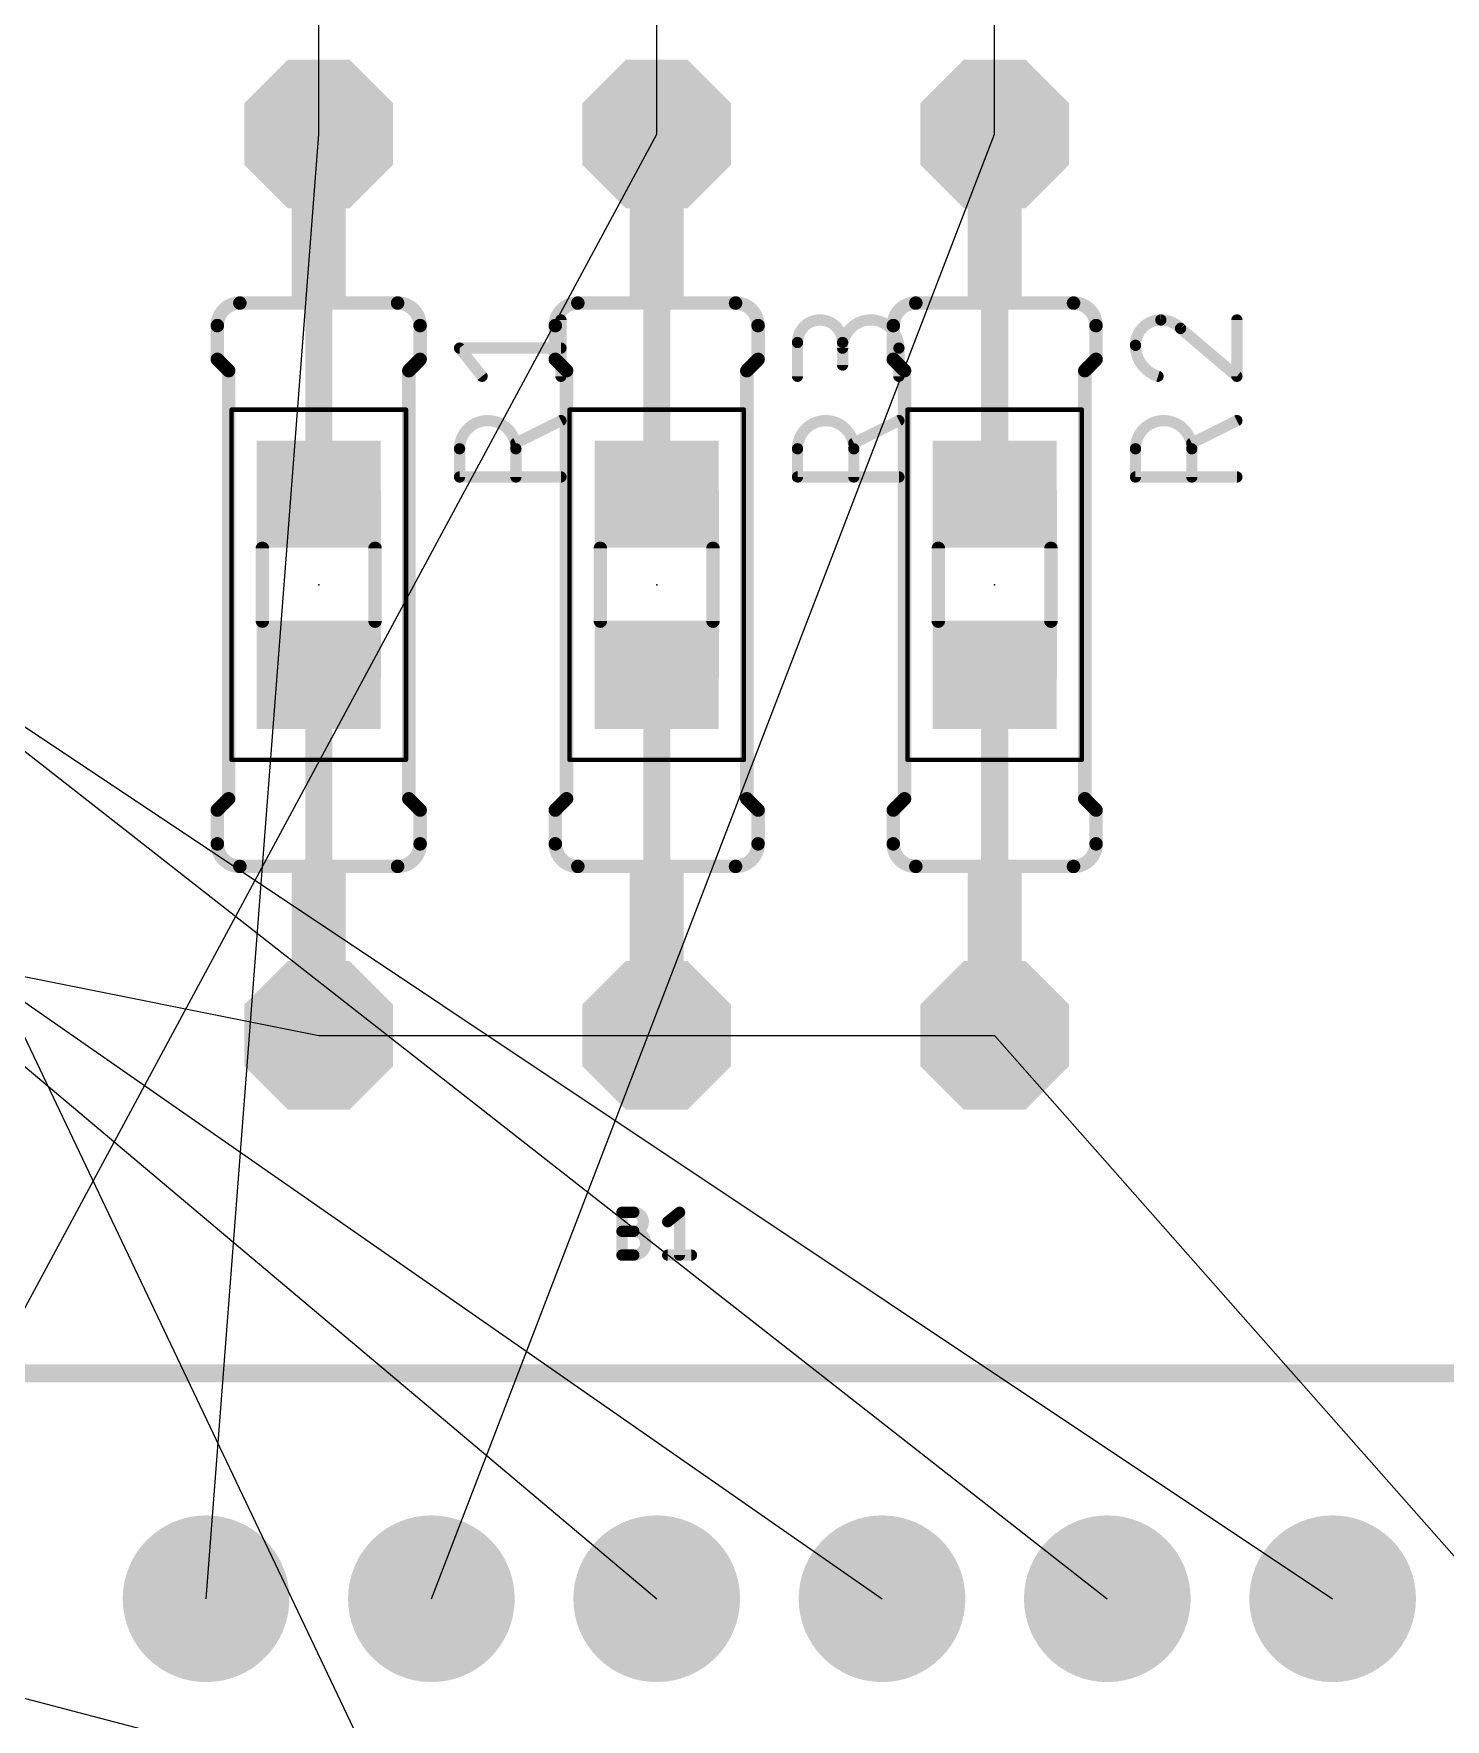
# Model space of a CAD drawing. Extents: x -123 to 102, y -1 to 117.
# Drawn here: x 31.08 to 46.99, y 50.71 to 69.71 of the extents above; entities that cross this region are included whole.
import ezdxf

# ---------------------------------------------------------------- set-up
doc = ezdxf.new("R2010")
doc.units = 0
for name, color, linetype in [('1', 12, 'CONTINUOUS'), ('17', 110, 'CONTINUOUS'), ('19', 53, 'CONTINUOUS'), ('21', 253, 'CONTINUOUS'), ('23', 53, 'CONTINUOUS'), ('25', 253, 'CONTINUOUS'), ('39', 12, 'CONTINUOUS'), ('51', 253, 'CONTINUOUS')]:
    doc.layers.add(name, color=color, linetype=linetype)

# ---------------------------------------------------------------- blocks, each defined once
blk = doc.blocks.new('RECT')
blk.add_solid([(-0.5, -0.5), (0.5, -0.5), (-0.5, 0.5), (0.5, 0.5)])
blk = doc.blocks.new('ROUNDP')
at = {"const_width": 0.5}
blk.add_lwpolyline([(0, -0.25, 1), (0, 0.25, 1), (0, -0.25)], format="xyb", dxfattribs=at)
blk = doc.blocks.new('OCTAGONP')
at = {"const_width": 0.5}
blk.add_lwpolyline([(-0.25, -0.1036), (-0.25, 0.1036), (-0.1036, 0.25), (0.1036, 0.25), (0.25, 0.1036), (0.25, -0.1036), (0.1036, -0.25), (-0.1036, -0.25), (-0.25, -0.1036), (-0.25, 0.1036)], dxfattribs=at)

msp = doc.modelspace()

# ---------------------------------------------------------------- linework, layer by layer
at = {"layer": '1', "const_width": 0.3048}
for points in [[(34.29, 68), (34.29, 64.6)], [(38.1, 68), (38.1, 64.6)], [(41.91, 68), (41.91, 64.6)], [(34.29, 62.5), (34.29, 58.4)], [(38.1, 62.5), (38.1, 58.4)], [(41.91, 62.5), (41.91, 58.4)]]:
    msp.add_lwpolyline(points, dxfattribs=at)
at = {"layer": '1', "const_width": 0.1524}
for points in [[(34.3662, 68, 1), (34.2138, 68)], [(38.1762, 68, 1), (38.0238, 68)], [(41.9862, 68, 1), (41.8338, 68)], [(34.2138, 64.6, 1), (34.3662, 64.6)], [(38.0238, 64.6, 1), (38.1762, 64.6)], [(41.8338, 64.6, 1), (41.9862, 64.6)], [(34.3662, 62.5, 1), (34.2138, 62.5)], [(38.1762, 62.5, 1), (38.0238, 62.5)], [(41.9862, 62.5, 1), (41.8338, 62.5)], [(34.2138, 58.4, 1), (34.3662, 58.4)], [(38.0238, 58.4, 1), (38.1762, 58.4)], [(41.8338, 58.4, 1), (41.9862, 58.4)]]:
    msp.add_lwpolyline(points, format="xyb", dxfattribs=at)
at = {"layer": '19'}
for p, q in [((11.43, 74.93), (45.72, 52.07)), ((13.97, 74.93), (43.18, 52.07)), ((34.29, 68.58), (34.29, 73.66)), ((38.1, 68.58), (38.1, 73.66)), ((41.91, 68.58), (41.91, 73.66)), ((11.43, 72.39), (40.64, 52.07)), ((13.97, 72.39), (38.1, 52.07)), ((29.21, 52.07), (38.1, 68.58)), ((33.02, 52.07), (34.29, 68.58)), ((35.56, 52.07), (41.91, 68.58)), ((27.94, 64.77), (40.64, 38.1)), ((27.94, 59.69), (34.29, 58.42)), ((34.29, 58.42), (38.1, 58.42)), ((38.1, 58.42), (41.91, 58.42)), ((41.91, 58.42), (60.96, 36.83)), ((26.67, 52.07), (55.88, 44.45))]:
    msp.add_line(p, q, dxfattribs=at)
at = {"layer": '21'}
for points, const_width in [([(33.401, 66.675, 0.4142), (33.147, 66.421)], 0.1524), ([(33.401, 66.7131, 1), (33.401, 66.6369)], 0.0762), ([(33.401, 66.6369, 1), (33.401, 66.7131)], 0.0762), ([(35.433, 66.421, 0.4142), (35.179, 66.675)], 0.1524), ([(35.179, 66.7131, 1), (35.179, 66.6369)], 0.0762), ([(35.179, 66.6369, 1), (35.179, 66.7131)], 0.0762), ([(37.211, 66.675, 0.4142), (36.957, 66.421)], 0.1524), ([(37.211, 66.7131, 1), (37.211, 66.6369)], 0.0762), ([(37.211, 66.6369, 1), (37.211, 66.7131)], 0.0762), ([(39.243, 66.421, 0.4142), (38.989, 66.675)], 0.1524), ([(38.989, 66.7131, 1), (38.989, 66.6369)], 0.0762), ([(38.989, 66.6369, 1), (38.989, 66.7131)], 0.0762), ([(41.021, 66.675, 0.4142), (40.767, 66.421)], 0.1524), ([(41.021, 66.7131, 1), (41.021, 66.6369)], 0.0762), ([(41.021, 66.6369, 1), (41.021, 66.7131)], 0.0762), ([(43.053, 66.421, 0.4142), (42.799, 66.675)], 0.1524), ([(42.799, 66.7131, 1), (42.799, 66.6369)], 0.0762), ([(42.799, 66.6369, 1), (42.799, 66.7131)], 0.0762), ([(33.1851, 66.421, 1), (33.1089, 66.421)], 0.0762), ([(33.1089, 66.421, 1), (33.1851, 66.421)], 0.0762), ([(35.4711, 66.421, 1), (35.3949, 66.421)], 0.0762), ([(35.3949, 66.421, 1), (35.4711, 66.421)], 0.0762), ([(36.9951, 66.421, 1), (36.9189, 66.421)], 0.0762), ([(36.9189, 66.421, 1), (36.9951, 66.421)], 0.0762), ([(39.2811, 66.421, 1), (39.2049, 66.421)], 0.0762), ([(39.2049, 66.421, 1), (39.2811, 66.421)], 0.0762), ([(40.8051, 66.421, 1), (40.7289, 66.421)], 0.0762), ([(40.7289, 66.421, 1), (40.8051, 66.421)], 0.0762), ([(43.0911, 66.421, 1), (43.0149, 66.421)], 0.0762), ([(43.0149, 66.421, 1), (43.0911, 66.421)], 0.0762), ([(33.1089, 66.04, 1), (33.1851, 66.04)], 0.0762), ([(33.1739, 66.0669, 1), (33.1201, 66.0131)], 0.0762), ([(33.3121, 65.913, 1), (33.2359, 65.913)], 0.0762), ([(33.2471, 65.8861, 1), (33.3009, 65.9399)], 0.0762), ([(35.3441, 65.913, 1), (35.2679, 65.913)], 0.0762), ([(35.2791, 65.9399, 1), (35.3329, 65.8861)], 0.0762), ([(35.3949, 66.04, 1), (35.4711, 66.04)], 0.0762), ([(35.4599, 66.0131, 1), (35.4061, 66.0669)], 0.0762), ([(36.9189, 66.04, 1), (36.9951, 66.04)], 0.0762), ([(36.9839, 66.0669, 1), (36.9301, 66.0131)], 0.0762), ([(37.1221, 65.913, 1), (37.0459, 65.913)], 0.0762), ([(37.0571, 65.8861, 1), (37.1109, 65.9399)], 0.0762), ([(39.1541, 65.913, 1), (39.0779, 65.913)], 0.0762), ([(39.0891, 65.9399, 1), (39.1429, 65.8861)], 0.0762), ([(39.2049, 66.04, 1), (39.2811, 66.04)], 0.0762), ([(39.2699, 66.0131, 1), (39.2161, 66.0669)], 0.0762), ([(40.7289, 66.04, 1), (40.8051, 66.04)], 0.0762), ([(40.7939, 66.0669, 1), (40.7401, 66.0131)], 0.0762), ([(40.9321, 65.913, 1), (40.8559, 65.913)], 0.0762), ([(40.8671, 65.8861, 1), (40.9209, 65.9399)], 0.0762), ([(42.9641, 65.913, 1), (42.8879, 65.913)], 0.0762), ([(42.8991, 65.9399, 1), (42.9529, 65.8861)], 0.0762), ([(43.0149, 66.04, 1), (43.0911, 66.04)], 0.0762), ([(43.0799, 66.0131, 1), (43.0261, 66.0669)], 0.0762), ([(33.1851, 60.96, 1), (33.1089, 60.96)], 0.0762), ([(33.1201, 60.9869, 1), (33.1739, 60.9331)], 0.0762), ([(33.2359, 61.087, 1), (33.3121, 61.087)], 0.0762), ([(33.3009, 61.0601, 1), (33.2471, 61.1139)], 0.0762), ([(35.2679, 61.087, 1), (35.3441, 61.087)], 0.0762), ([(35.3329, 61.1139, 1), (35.2791, 61.0601)], 0.0762), ([(35.4711, 60.96, 1), (35.3949, 60.96)], 0.0762), ([(35.4061, 60.9331, 1), (35.4599, 60.9869)], 0.0762), ([(36.9951, 60.96, 1), (36.9189, 60.96)], 0.0762), ([(36.9301, 60.9869, 1), (36.9839, 60.9331)], 0.0762), ([(37.0459, 61.087, 1), (37.1221, 61.087)], 0.0762), ([(37.1109, 61.0601, 1), (37.0571, 61.1139)], 0.0762), ([(39.0779, 61.087, 1), (39.1541, 61.087)], 0.0762), ([(39.1429, 61.1139, 1), (39.0891, 61.0601)], 0.0762), ([(39.2811, 60.96, 1), (39.2049, 60.96)], 0.0762), ([(39.2161, 60.9331, 1), (39.2699, 60.9869)], 0.0762), ([(40.8051, 60.96, 1), (40.7289, 60.96)], 0.0762), ([(40.7401, 60.9869, 1), (40.7939, 60.9331)], 0.0762), ([(40.8559, 61.087, 1), (40.9321, 61.087)], 0.0762), ([(40.9209, 61.0601, 1), (40.8671, 61.1139)], 0.0762), ([(42.8879, 61.087, 1), (42.9641, 61.087)], 0.0762), ([(42.9529, 61.1139, 1), (42.8991, 61.0601)], 0.0762), ([(43.0911, 60.96, 1), (43.0149, 60.96)], 0.0762), ([(43.0261, 60.9331, 1), (43.0799, 60.9869)], 0.0762), ([(33.147, 60.579, 0.4142), (33.401, 60.325)], 0.1524), ([(33.1851, 60.579, 1), (33.1089, 60.579)], 0.0762), ([(33.1089, 60.579, 1), (33.1851, 60.579)], 0.0762), ([(35.179, 60.325, 0.4142), (35.433, 60.579)], 0.1524), ([(35.4711, 60.579, 1), (35.3949, 60.579)], 0.0762), ([(35.3949, 60.579, 1), (35.4711, 60.579)], 0.0762), ([(36.957, 60.579, 0.4142), (37.211, 60.325)], 0.1524), ([(36.9951, 60.579, 1), (36.9189, 60.579)], 0.0762), ([(36.9189, 60.579, 1), (36.9951, 60.579)], 0.0762), ([(38.989, 60.325, 0.4142), (39.243, 60.579)], 0.1524), ([(39.2811, 60.579, 1), (39.2049, 60.579)], 0.0762), ([(39.2049, 60.579, 1), (39.2811, 60.579)], 0.0762), ([(40.767, 60.579, 0.4142), (41.021, 60.325)], 0.1524), ([(40.8051, 60.579, 1), (40.7289, 60.579)], 0.0762), ([(40.7289, 60.579, 1), (40.8051, 60.579)], 0.0762), ([(42.799, 60.325, 0.4142), (43.053, 60.579)], 0.1524), ([(43.0911, 60.579, 1), (43.0149, 60.579)], 0.0762), ([(43.0149, 60.579, 1), (43.0911, 60.579)], 0.0762), ([(33.401, 60.3631, 1), (33.401, 60.2869)], 0.0762), ([(33.401, 60.2869, 1), (33.401, 60.3631)], 0.0762), ([(35.179, 60.3631, 1), (35.179, 60.2869)], 0.0762), ([(35.179, 60.2869, 1), (35.179, 60.3631)], 0.0762), ([(37.211, 60.3631, 1), (37.211, 60.2869)], 0.0762), ([(37.211, 60.2869, 1), (37.211, 60.3631)], 0.0762), ([(38.989, 60.3631, 1), (38.989, 60.2869)], 0.0762), ([(38.989, 60.2869, 1), (38.989, 60.3631)], 0.0762), ([(41.021, 60.3631, 1), (41.021, 60.2869)], 0.0762), ([(41.021, 60.2869, 1), (41.021, 60.3631)], 0.0762), ([(42.799, 60.3631, 1), (42.799, 60.2869)], 0.0762), ([(42.799, 60.2869, 1), (42.799, 60.3631)], 0.0762)]:
    msp.add_lwpolyline(points, format="xyb", dxfattribs=dict(at, const_width=const_width))
at = {"layer": '21', "const_width": 0.1524}
for points in [[(33.401, 66.675), (35.179, 66.675)], [(37.211, 66.675), (38.989, 66.675)], [(41.021, 66.675), (42.799, 66.675)], [(33.147, 66.421), (33.147, 66.04)], [(35.433, 66.421), (35.433, 66.04)], [(36.957, 66.421), (36.957, 66.04)], [(39.243, 66.421), (39.243, 66.04)], [(40.767, 66.421), (40.767, 66.04)], [(43.053, 66.421), (43.053, 66.04)], [(33.274, 65.913), (33.147, 66.04)], [(33.274, 61.087), (33.274, 65.913)], [(35.306, 65.913), (35.433, 66.04)], [(35.306, 61.087), (35.306, 65.913)], [(37.084, 65.913), (36.957, 66.04)], [(37.084, 61.087), (37.084, 65.913)], [(39.116, 65.913), (39.243, 66.04)], [(39.116, 61.087), (39.116, 65.913)], [(40.894, 65.913), (40.767, 66.04)], [(40.894, 61.087), (40.894, 65.913)], [(42.926, 65.913), (43.053, 66.04)], [(42.926, 61.087), (42.926, 65.913)], [(33.274, 61.087), (33.147, 60.96)], [(33.147, 60.579), (33.147, 60.96)], [(35.306, 61.087), (35.433, 60.96)], [(35.433, 60.579), (35.433, 60.96)], [(37.084, 61.087), (36.957, 60.96)], [(36.957, 60.579), (36.957, 60.96)], [(39.116, 61.087), (39.243, 60.96)], [(39.243, 60.579), (39.243, 60.96)], [(40.894, 61.087), (40.767, 60.96)], [(40.767, 60.579), (40.767, 60.96)], [(42.926, 61.087), (43.053, 60.96)], [(43.053, 60.579), (43.053, 60.96)], [(33.401, 60.325), (35.179, 60.325)], [(37.211, 60.325), (38.989, 60.325)], [(41.021, 60.325), (42.799, 60.325)]]:
    msp.add_lwpolyline(points, dxfattribs=at)
at = {"layer": '23'}
for p in [(34.29, 63.5), (38.1, 63.5), (41.91, 63.5)]:
    msp.add_point(p, dxfattribs=at)
at = {"layer": '25'}
for points, const_width in [([(37.0523, 66.4845, 1), (36.9887, 66.4845)], 0.0635), ([(40.1955, 66.2305, 1), (39.6875, 66.2305)], 0.127), ([(40.8305, 66.167, 1), (40.1955, 66.167)], 0.127), ([(43.7833, 66.4845, 0.4142), (43.4975, 66.1988)], 0.127), ([(44.0055, 66.3893, 0.2053), (43.7833, 66.4845)], 0.127), ([(43.7832, 66.5162, 1), (43.7833, 66.4528)], 0.0635), ([(43.7833, 66.4527, 1), (43.7833, 66.5162)], 0.0635), ([(44.6723, 66.4845, 1), (44.6088, 66.4845)], 0.0635), ([(44.0261, 66.4134, 1), (43.9849, 66.3651)], 0.0635), ([(43.9825, 66.3674, 1), (44.0285, 66.4111)], 0.0635), ([(35.8775, 66.1988, 1), (35.8775, 66.1352)], 0.0635), ([(35.9023, 66.1868, 1), (35.8527, 66.1472)], 0.0635), ([(37.0205, 66.1352, 1), (37.0205, 66.1988)], 0.0635), ([(39.7193, 66.2305, 1), (39.6557, 66.2305)], 0.0635), ([(39.6557, 66.2305, 1), (39.7193, 66.2305)], 0.0635), ([(40.2273, 66.2305, 1), (40.1638, 66.2305)], 0.0635), ([(40.1638, 66.2305, 1), (40.2273, 66.2305)], 0.0635), ([(40.1638, 66.167, 1), (40.2273, 66.167)], 0.0635), ([(40.8623, 66.167, 1), (40.7987, 66.167)], 0.0635), ([(40.7987, 66.167, 1), (40.8623, 66.167)], 0.0635), ([(43.4657, 66.1988, 1), (43.5293, 66.1988)], 0.0635), ([(43.4975, 66.1988, 0.3252), (43.7515, 65.8495)], 0.127), ([(43.5293, 66.1987, 1), (43.4657, 66.1988)], 0.0635), ([(40.1638, 65.9765, 1), (40.2273, 65.9765)], 0.0635), ([(36.1067, 65.8297, 1), (36.1563, 65.8693)], 0.0635), ([(36.9887, 65.8495, 1), (37.0523, 65.8495)], 0.0635), ([(39.6557, 65.8495, 1), (39.7193, 65.8495)], 0.0635), ([(40.7987, 65.8495, 1), (40.8623, 65.8495)], 0.0635), ([(43.7417, 65.8193, 1), (43.7613, 65.8797)], 0.0635), ([(44.6088, 65.8495, 1), (44.6723, 65.8495)], 0.0635), ([(44.6199, 65.8253, 1), (44.6611, 65.8737)], 0.0635), ([(36.5125, 65.0323, 1), (35.8775, 65.0323)], 0.127), ([(37.0347, 65.3214, 1), (37.0063, 65.3782)], 0.0635), ([(40.3225, 65.0323, 1), (39.6875, 65.0323)], 0.127), ([(40.8447, 65.3214, 1), (40.8163, 65.3782)], 0.0635), ([(44.1325, 65.0323, 1), (43.4975, 65.0323)], 0.127), ([(44.6547, 65.3214, 1), (44.6263, 65.3782)], 0.0635), ([(35.9093, 65.0323, 1), (35.8458, 65.0323)], 0.0635), ([(35.8458, 65.0323, 1), (35.9093, 65.0323)], 0.0635), ([(36.4983, 65.1242, 1), (36.5267, 65.0674)], 0.0635), ([(36.5443, 65.0323, 1), (36.4808, 65.0323)], 0.0635), ([(36.4808, 65.0323, 1), (36.5443, 65.0323)], 0.0635), ([(39.7193, 65.0323, 1), (39.6557, 65.0323)], 0.0635), ([(39.6557, 65.0323, 1), (39.7193, 65.0323)], 0.0635), ([(40.3083, 65.1242, 1), (40.3367, 65.0674)], 0.0635), ([(40.3543, 65.0323, 1), (40.2908, 65.0323)], 0.0635), ([(40.2908, 65.0323, 1), (40.3543, 65.0323)], 0.0635), ([(43.5293, 65.0323, 1), (43.4657, 65.0323)], 0.0635), ([(43.4657, 65.0323, 1), (43.5293, 65.0323)], 0.0635), ([(44.1183, 65.1242, 1), (44.1467, 65.0674)], 0.0635), ([(44.1643, 65.0323, 1), (44.1007, 65.0323)], 0.0635), ([(44.1007, 65.0323, 1), (44.1643, 65.0323)], 0.0635), ([(35.8775, 64.7465, 1), (35.8775, 64.683)], 0.0635), ([(35.8458, 64.7148, 1), (35.9093, 64.7148)], 0.0635), ([(36.4808, 64.7148, 1), (36.5443, 64.7148)], 0.0635), ([(37.0205, 64.683, 1), (37.0205, 64.7465)], 0.0635), ([(39.6875, 64.7465, 1), (39.6875, 64.683)], 0.0635), ([(39.6557, 64.7148, 1), (39.7193, 64.7148)], 0.0635), ([(40.2908, 64.7148, 1), (40.3543, 64.7148)], 0.0635), ([(40.8305, 64.683, 1), (40.8305, 64.7465)], 0.0635), ([(43.4657, 64.7148, 1), (43.5293, 64.7148)], 0.0635), ([(43.4975, 64.7465, 1), (43.4975, 64.683)], 0.0635), ([(44.1007, 64.7148, 1), (44.1643, 64.7148)], 0.0635), ([(44.6405, 64.683, 1), (44.6405, 64.7465)], 0.0635), ([(37.7398, 56.4261, 1), (37.6763, 56.4261)], 0.0635), ([(37.7081, 56.4579, 1), (37.7081, 56.3944)], 0.0635), ([(37.8422, 56.4579, 1), (37.8422, 56.3944)], 0.0635), ([(37.8422, 56.2116, 1), (37.8422, 56.4261)], 0.127), ([(37.8422, 56.3944, 1), (37.8422, 56.4579)], 0.0635), ([(38.3896, 56.4261, 1), (38.3261, 56.4261)], 0.0635), ([(38.3777, 56.4013, 1), (38.338, 56.4509)], 0.0635), ([(37.7081, 56.2434, 1), (37.7081, 56.1799)], 0.0635), ([(37.8422, 56.2434, 1), (37.8422, 56.1799)], 0.0635), ([(37.8422, 56.2434, 1), (37.8422, 56.1799)], 0.0635), ([(37.8422, 55.9435, 1), (37.8422, 56.2116)], 0.127), ([(37.8422, 56.1799, 1), (37.8422, 56.2434)], 0.0635), ([(38.204, 56.3436, 1), (38.2436, 56.2941)], 0.0635), ([(37.6763, 55.9435, 1), (37.7398, 55.9435)], 0.0635), ([(37.7081, 55.9753, 1), (37.7081, 55.9117)], 0.0635), ([(37.8422, 55.9752, 1), (37.8422, 55.9117)], 0.0635), ([(37.8422, 55.9117, 1), (37.8422, 55.9753)], 0.0635), ([(38.2238, 55.9753, 1), (38.2238, 55.9117)], 0.0635), ([(38.3261, 55.9435, 1), (38.3896, 55.9435)], 0.0635), ([(38.4919, 55.9117, 1), (38.4919, 55.9753)], 0.0635)]:
    msp.add_lwpolyline(points, format="xyb", dxfattribs=dict(at, const_width=const_width))
at = {"layer": '25', "const_width": 0.127}
for points in [[(37.0205, 65.8495), (37.0205, 66.4845)], [(44.6405, 65.8495), (44.6405, 66.4845)], [(44.0055, 66.3893), (44.6405, 65.8495)], [(36.1315, 65.8495), (35.8775, 66.167)], [(35.8775, 66.167), (37.0205, 66.167)], [(39.6875, 65.8495), (39.6875, 66.2305)], [(40.1955, 66.2305), (40.1955, 65.9765)], [(40.8305, 65.8495), (40.8305, 66.167)], [(37.0205, 65.3498), (36.5125, 65.0958)], [(40.8305, 65.3498), (40.3225, 65.0958)], [(44.6405, 65.3498), (44.1325, 65.0958)], [(35.8775, 64.7148), (35.8775, 65.0323)], [(36.5125, 65.0323), (36.5125, 64.7148)], [(39.6875, 64.7148), (39.6875, 65.0323)], [(40.3225, 65.0323), (40.3225, 64.7148)], [(43.4975, 64.7148), (43.4975, 65.0323)], [(44.1325, 65.0323), (44.1325, 64.7148)], [(37.0205, 64.7148), (35.8775, 64.7148)], [(40.8305, 64.7148), (39.6875, 64.7148)], [(44.6405, 64.7148), (43.4975, 64.7148)], [(37.7081, 55.9435), (37.7081, 56.4261)], [(37.7081, 56.4261), (37.8422, 56.4261)], [(38.2238, 56.3189), (38.3578, 56.4261)], [(38.3578, 56.4261), (38.3578, 55.9435)], [(37.7081, 56.2116), (37.8422, 56.2116)], [(37.8422, 55.9435), (37.7081, 55.9435)], [(38.2238, 55.9435), (38.4919, 55.9435)]]:
    msp.add_lwpolyline(points, dxfattribs=at)
at = {"layer": '39', "const_width": 0.0508}
for points in [[(33.307, 61.527), (33.307, 65.473)], [(33.307, 65.473), (35.273, 65.473)], [(35.273, 65.473), (35.273, 61.527)], [(37.117, 61.527), (37.117, 65.473)], [(37.117, 65.473), (39.083, 65.473)], [(39.083, 65.473), (39.083, 61.527)], [(40.927, 61.527), (40.927, 65.473)], [(40.927, 65.473), (42.893, 65.473)], [(42.893, 65.473), (42.893, 61.527)], [(35.273, 61.527), (33.307, 61.527)], [(39.083, 61.527), (37.117, 61.527)], [(42.893, 61.527), (40.927, 61.527)]]:
    msp.add_lwpolyline(points, dxfattribs=at)
at = {"layer": '39', "const_width": 0.0254}
for points in [[(33.3197, 65.473, 1), (33.2943, 65.473)], [(33.307, 65.4857, 1), (33.307, 65.4603)], [(35.2857, 65.473, 1), (35.2603, 65.473)], [(35.273, 65.4603, 1), (35.273, 65.4857)], [(37.1297, 65.473, 1), (37.1043, 65.473)], [(37.117, 65.4857, 1), (37.117, 65.4603)], [(39.0957, 65.473, 1), (39.0703, 65.473)], [(39.083, 65.4603, 1), (39.083, 65.4857)], [(40.9397, 65.473, 1), (40.9143, 65.473)], [(40.927, 65.4857, 1), (40.927, 65.4603)], [(42.9057, 65.473, 1), (42.8803, 65.473)], [(42.893, 65.4603, 1), (42.893, 65.4857)], [(33.307, 61.5397, 1), (33.307, 61.5143)], [(33.2943, 61.527, 1), (33.3197, 61.527)], [(35.2603, 61.527, 1), (35.2857, 61.527)], [(35.273, 61.5143, 1), (35.273, 61.5397)], [(37.117, 61.5397, 1), (37.117, 61.5143)], [(37.1043, 61.527, 1), (37.1297, 61.527)], [(39.0703, 61.527, 1), (39.0957, 61.527)], [(39.083, 61.5143, 1), (39.083, 61.5397)], [(40.927, 61.5397, 1), (40.927, 61.5143)], [(40.9143, 61.527, 1), (40.9397, 61.527)], [(42.8803, 61.527, 1), (42.9057, 61.527)], [(42.893, 61.5143, 1), (42.893, 61.5397)]]:
    msp.add_lwpolyline(points, format="xyb", dxfattribs=at)
at = {"layer": '51'}
for points, const_width in [([(34.29, 68.58), (34.29, 67.564)], 0.6096), ([(38.1, 68.58), (38.1, 67.564)], 0.6096), ([(41.91, 68.58), (41.91, 67.564)], 0.6096), ([(33.655, 63.91), (33.655, 63.09)], 0.1524), ([(34.925, 63.91), (34.925, 63.09)], 0.1524), ([(37.465, 63.91), (37.465, 63.09)], 0.1524), ([(38.735, 63.91), (38.735, 63.09)], 0.1524), ([(41.275, 63.91), (41.275, 63.09)], 0.1524), ([(42.545, 63.91), (42.545, 63.09)], 0.1524), ([(34.29, 58.42), (34.29, 59.436)], 0.6096), ([(38.1, 58.42), (38.1, 59.436)], 0.6096), ([(41.91, 58.42), (41.91, 59.436)], 0.6096), ([(-12.7, 54.61), (83.82, 54.61)], 0.2032)]:
    msp.add_lwpolyline(points, dxfattribs=dict(at, const_width=const_width))
for points, const_width in [([(34.4424, 68.58, 1), (34.1376, 68.58)], 0.3048), ([(38.2524, 68.58, 1), (37.9476, 68.58)], 0.3048), ([(42.0624, 68.58, 1), (41.7576, 68.58)], 0.3048), ([(34.1376, 67.564, 1), (34.4424, 67.564)], 0.3048), ([(37.9476, 67.564, 1), (38.2524, 67.564)], 0.3048), ([(41.7576, 67.564, 1), (42.0624, 67.564)], 0.3048), ([(33.6931, 63.91, 1), (33.6169, 63.91)], 0.0762), ([(34.9631, 63.91, 1), (34.8869, 63.91)], 0.0762), ([(37.5031, 63.91, 1), (37.4269, 63.91)], 0.0762), ([(38.7731, 63.91, 1), (38.6969, 63.91)], 0.0762), ([(41.3131, 63.91, 1), (41.2369, 63.91)], 0.0762), ([(42.5831, 63.91, 1), (42.5069, 63.91)], 0.0762), ([(33.6169, 63.09, 1), (33.6931, 63.09)], 0.0762), ([(34.8869, 63.09, 1), (34.9631, 63.09)], 0.0762), ([(37.4269, 63.09, 1), (37.5031, 63.09)], 0.0762), ([(38.6969, 63.09, 1), (38.7731, 63.09)], 0.0762), ([(41.2369, 63.09, 1), (41.3131, 63.09)], 0.0762), ([(42.5069, 63.09, 1), (42.5831, 63.09)], 0.0762), ([(34.4424, 59.436, 1), (34.1376, 59.436)], 0.3048), ([(38.2524, 59.436, 1), (37.9476, 59.436)], 0.3048), ([(42.0624, 59.436, 1), (41.7576, 59.436)], 0.3048), ([(34.1376, 58.42, 1), (34.4424, 58.42)], 0.3048), ([(37.9476, 58.42, 1), (38.2524, 58.42)], 0.3048), ([(41.7576, 58.42, 1), (42.0624, 58.42)], 0.3048)]:
    msp.add_lwpolyline(points, format="xyb", dxfattribs=dict(at, const_width=const_width))

# ---------------------------------------------------------------- block references
at = {"layer": '1', "xscale": 1.2, "yscale": 1.4, "rotation": 270}
for p in [(34.29, 64.5254), (38.1, 64.5254), (41.91, 64.5254), (34.29, 62.4746), (38.1, 62.4746), (41.91, 62.4746)]:
    msp.add_blockref('RECT', p, dxfattribs=at)
at = {"layer": '17'}
for name, p, xscale, yscale, rotation in [('OCTAGONP', (34.29, 68.58), 1.6764, 1.6764, 270), ('OCTAGONP', (34.29, 68.58), 1.6764, 1.6764, 270), ('OCTAGONP', (38.1, 68.58), 1.6764, 1.6764, 270), ('OCTAGONP', (38.1, 68.58), 1.6764, 1.6764, 270), ('OCTAGONP', (41.91, 68.58), 1.6764, 1.6764, 270), ('OCTAGONP', (41.91, 68.58), 1.6764, 1.6764, 270), ('OCTAGONP', (34.29, 58.42), 1.6764, 1.6764, 270), ('OCTAGONP', (34.29, 58.42), 1.6764, 1.6764, 270), ('OCTAGONP', (38.1, 58.42), 1.6764, 1.6764, 270), ('OCTAGONP', (38.1, 58.42), 1.6764, 1.6764, 270), ('OCTAGONP', (41.91, 58.42), 1.6764, 1.6764, 270), ('OCTAGONP', (41.91, 58.42), 1.6764, 1.6764, 270), ('ROUNDP', (33.02, 52.07), 1.8796, 1.8796, 90), ('ROUNDP', (33.02, 52.07), 1.8796, 1.8796, 90), ('ROUNDP', (35.56, 52.07), 1.8796, 1.8796, 90), ('ROUNDP', (35.56, 52.07), 1.8796, 1.8796, 90), ('ROUNDP', (38.1, 52.07), 1.8796, 1.8796, 90), ('ROUNDP', (38.1, 52.07), 1.8796, 1.8796, 90), ('ROUNDP', (40.64, 52.07), 1.8796, 1.8796, 90), ('ROUNDP', (40.64, 52.07), 1.8796, 1.8796, 90), ('ROUNDP', (43.18, 52.07), 1.8796, 1.8796, 90), ('ROUNDP', (43.18, 52.07), 1.8796, 1.8796, 90), ('ROUNDP', (45.72, 52.07), 1.8796, 1.8796, 90), ('ROUNDP', (45.72, 52.07), 1.8796, 1.8796, 90)]:
    msp.add_blockref(name, p, dxfattribs=dict(at, xscale=xscale, yscale=yscale, rotation=rotation))
at = {"layer": '21', "rotation": 270}
for p, xscale, yscale in [((34.29, 67.1068), 0.8636, 0.6096), ((38.1, 67.1068), 0.8636, 0.6096), ((41.91, 67.1068), 0.8636, 0.6096), ((34.2915, 64.2418), 0.65, 1.4), ((38.1015, 64.2418), 0.65, 1.4), ((41.9115, 64.2418), 0.65, 1.4), ((34.2915, 62.7686), 0.65, 1.4), ((38.1015, 62.7686), 0.65, 1.4), ((41.9115, 62.7686), 0.65, 1.4), ((34.29, 59.8932), 0.8636, 0.6096), ((38.1, 59.8932), 0.8636, 0.6096), ((41.91, 59.8932), 0.8636, 0.6096)]:
    msp.add_blockref('RECT', p, dxfattribs=dict(at, xscale=xscale, yscale=yscale))
at = {"layer": '51', "xscale": 0.508, "yscale": 0.508}
for p in [(33.02, 52.07), (35.56, 52.07), (38.1, 52.07), (40.64, 52.07), (43.18, 52.07), (45.72, 52.07)]:
    msp.add_blockref('RECT', p, dxfattribs=at)

doc.saveas('drawing.dxf')
